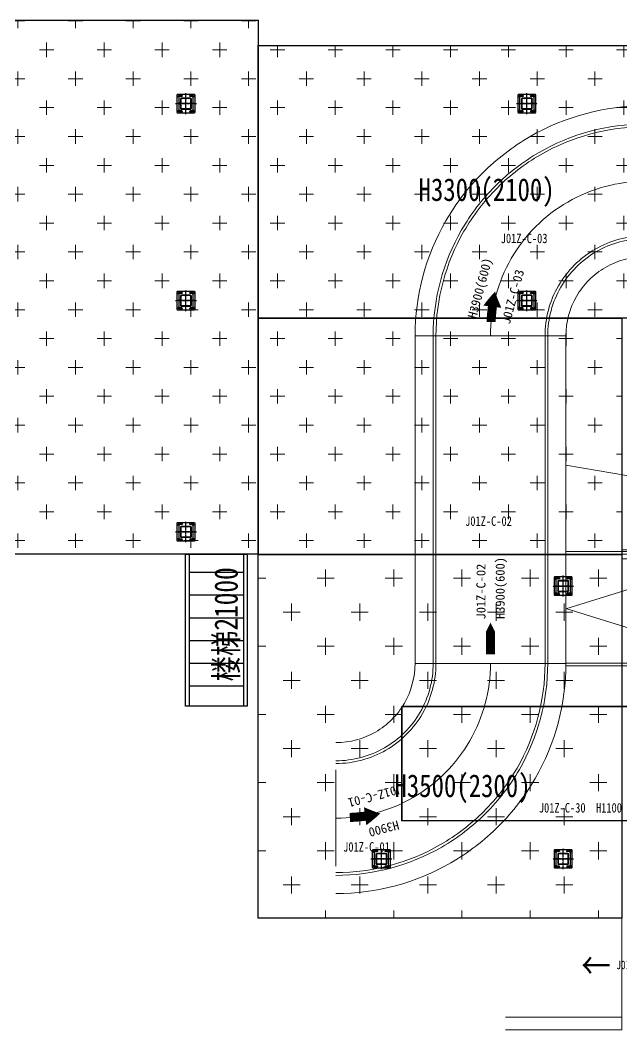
# Model space of a CAD drawing. Header units: millimetres. Extents: x 845401 to 948039, y 511594 to 550263.
# Drawn here: x 890944 to 897563, y 527311 to 538414 of the extents above; entities that cross this region are included whole.
import ezdxf
from ezdxf.enums import TextEntityAlignment as Align

# ---------------------------------------------------------------- set-up
doc = ezdxf.new("R2010")
doc.units = ezdxf.units.MM
for name, pattern in [('ACAD_ISO02W100', [15, 12, -3]), ('CENTER', [0]), ('CENTERX2', [4, 2.5, -0.5, 0.5, -0.5])]:
    doc.linetypes.add(name, pattern=pattern)
for name, color, linetype in [('00', 7, 'Continuous'), ('PT', 32, 'Continuous'), ('中心线层', 1, 'CENTERX2'), ('剖面线层', 2, 'Continuous'), ('焊接符号', 2, 'Continuous'), ('虚线', 4, 'ACAD_ISO02W100')]:
    doc.layers.add(name, color=color, linetype=linetype)
for name, color, linetype, lineweight in [('A-剖-0.10mm.......SECT-L01', 255, 'Continuous', 18), ('中心线', 1, 'CENTER', 9), ('物流设备', 7, 'Continuous', 5), ('粗实线', 7, 'Continuous', 30)]:
    doc.layers.add(name, color=color, linetype=linetype, lineweight=lineweight)
doc.styles.add('-宋体', font='', dxfattribs={"width": 0.8})
doc.styles.add('DIMST', font='', dxfattribs={"width": 0.8})
doc.styles.add('TH_GBDIM', font='', dxfattribs={"width": 0.8})
doc.styles.add('仿宋体', font='', dxfattribs={"width": 0.8})
doc.styles.add('宋体', font='simsun.ttc', dxfattribs={"width": 0.8, "height": 700})
doc.styles.get('-宋体').set_extended_font_data('SimSun')
doc.styles.get('DIMST').set_extended_font_data('SimSun')
doc.styles.get('TH_GBDIM').set_extended_font_data('SimSun')
doc.styles.get('仿宋体').set_extended_font_data('NSimSun')
pattern_1 = [(0, (691447.87, 341554.85), (317.5, 317.5), [158.75, -476.25]), (90, (691527.24, 341475.47), (-317.5, 317.5), [158.75, -476.25])]

# ---------------------------------------------------------------- blocks, each defined once
blk = doc.blocks.new('*U100536')
at = {"color": 2}
for points in [[(0, 630), (3603, 630), (3603, 830), (0, 830)], [(0, -630), (3603, -630), (3603, -830), (0, -830)]]:
    blk.add_lwpolyline(points, close=True, dxfattribs=at)
at = {"color": 1}
blk.add_lwpolyline([(0, -630), (3603, -630), (3603, 630), (0, 630)], close=True, dxfattribs=at)
at = {"color": 4}
blk.add_lwpolyline([(0, -600), (3603, -600), (3603, 600), (0, 600)], close=True, dxfattribs=at)
blk.add_lwpolyline([(100, 0, 100, 100, 0), (250, 0, 200, 0, 0), (450, 0, 0, 0, 0)], format="xyseb")
for tag, p in [('设备编号', (485, 55)), ('设备高度', (490, -156))]:
    blk.add_attdef(tag, p, '', height=100)
at = {"flags": 1}
blk.add_attdef('设备类型', (16825, -37), '', height=100, dxfattribs=at)
blk = doc.blocks.new('*U100545')
at = {"color": 1}
blk.add_lwpolyline([(0, -630), (2027, -630), (2027, 630), (0, 630)], close=True, dxfattribs=at)
at = {"color": 4}
blk.add_lwpolyline([(0, -600), (2027, -600), (2027, 600), (0, 600)], close=True, dxfattribs=at)
blk.add_lwpolyline([(100, 0, 100, 100, 0), (250, 0, 200, 0, 0), (450, 0, 0, 0, 0)], format="xyseb")
for tag, p in [('设备编号', (485, 55)), ('设备高度', (490, -156))]:
    blk.add_attdef(tag, p, '', height=100)
at = {"flags": 1}
blk.add_attdef('设备类型', (13587, -37), '', height=100, dxfattribs=at)
blk = doc.blocks.new('*U100500')
at = {"color": 2}
for p, q in [((-1700, 2030), (-1700, 2230)), ((-1700, 1370), (-1700, 1170)), ((-330, 0), (-530, 0)), ((330, 0), (530, 0))]:
    blk.add_line(p, q, dxfattribs=at)
at = {"color": 1}
for p, q in [((-1700, 1370), (-1700, 2030)), ((-330, 0), (330, 0))]:
    blk.add_line(p, q, dxfattribs=at)
blk.add_lwpolyline([(-7, 153, 100, 100, 0.024821), (-21, 321, 200, 0, 0.025007), (-51, 488, 0, 0, 0)], format="xyseb")
at = {"color": 2}
for radius, start, end in [(2530, 60, 90), (2530, 45, 60), (2530, 30, 45), (1700, 60, 90), (1700, 45, 60), (2530, 0, 30), (1700, 30, 45), (870, 60, 90), (1700, 0, 30), (870, 45, 60), (870, 30, 45), (870, 0, 30)]:
    blk.add_arc((-1700, 0), radius, start, end, dxfattribs=at)
at = {"color": 1}
for radius, start, end in [(2330, 60, 90), (2330, 45, 60), (2330, 30, 45), (2330, 0, 30), (1070, 60, 90), (1070, 45, 60), (1070, 30, 45), (1070, 0, 30)]:
    blk.add_arc((-1700, 0), radius, start, end, dxfattribs=at)
at = {"color": 4}
for radius, start, end in [(2300, 60, 90), (2300, 45, 60), (2300, 30, 45), (2300, 0, 30), (1100, 60, 90), (1100, 45, 60), (1100, 30, 45), (1100, 0, 30)]:
    blk.add_arc((-1700, 0), radius, start, end, dxfattribs=at)
for tag, p in [('设备高度', (69, 514)), ('设备编号', (-292, 419))]:
    blk.add_attdef(tag, text='', height=100, rotation=285).set_placement(p, align=Align.CENTER)
at = {"flags": 1}
blk.add_attdef('设备类型', (-273, 82), '', height=100, dxfattribs=at)
blk = doc.blocks.new('C线')
at = {"color": 4}
blk.add_lwpolyline([(977013, 468448), (979813, 468449), (979813, 469706), (977013, 469705)], close=True, dxfattribs=at)
at = {"layer": 'A-剖-0.10mm.......SECT-L01', "color": 2}
for p, q in [((978818, 471410, -4), (978818, 472359, 14)), ((980845, 472010, -4), (978818, 472359, 14)), ((980845, 471409, -4), (978818, 470780, 25)), ((978818, 470781, -4), (980845, 470150, 25)), ((979433, 468449), (979433, 466149)), ((979433, 466289), (978153, 466289)), ((979433, 466149), (978153, 466149))]:
    blk.add_line(p, q, dxfattribs=at)
ref = blk.add_blockref('*U100500', (977988, 473780), dxfattribs=dict(at, xscale=-1))
ref.add_attrib('设备高度', 'H3900(600)', dxfattribs={"layer": '0', "height": 100, "rotation": 75}).set_placement((977919, 474293), align=Align.CENTER)
ref.add_attrib('设备编号', 'J01Z-C-03', dxfattribs={"layer": '0', "height": 100, "rotation": 75}).set_placement((978280, 474198), align=Align.CENTER)
at = {"layer": 'A-剖-0.10mm.......SECT-L01', "color": 2, "rotation": 270}
blk.add_blockref('*U100500', (976288, 468477), dxfattribs=at).add_auto_attribs({'设备高度': 'H3900', '设备编号': 'J01Z-C-01'})
at = {"layer": '物流设备', "color": 0, "rotation": 90.00000000000021}
blk.add_blockref('*U100536', (977988, 470177), dxfattribs=at).add_auto_attribs({'设备高度': 'H3900(600)', '设备编号': 'J01Z-C-02'})
at = {"layer": '物流设备', "color": 0}
ref = blk.add_blockref('*U100545', (980845, 470780, 25), dxfattribs=dict(at, xscale=-1))
ref.add_attrib('设备高度', 'H+3900/4250(+600/950)', (980355, 470624, 25), dxfattribs={"layer": '0', "height": 100})
ref.add_attrib('设备编号', 'J01Z-C-27', (980360, 470835, 25), dxfattribs={"layer": '0', "height": 100})
at = {"layer": 'A-剖-0.10mm.......SECT-L01', "color": 1, "char_height": 105, "attachment_point": 1, "style": '宋体'}
for s, insert, width in [('J01Z-C-03  ', (978101, 474905), 652.69), ('J01Z-C-02  ', (977709, 471796), 652.69), ('J01Z-C-30  H1100', (978520, 468643), 1831.43), ('J01Z-C-01  ', (976367, 468213), 1831.43)]:
    blk.add_mtext(s, dxfattribs=dict(at, insert=insert, width=width))
blk = doc.blocks.new('SW_CENTERMARKSYMBOL_1')
at = {"layer": '中心线层', "color": 0, "linetype": 'CENTERX2', "lineweight": 18}
for p, q in [((-5, 0), (-8, 0)), ((0, 0), (-2.5, 0)), ((0, 5), (0, 8)), ((0, 0), (0, 2.5)), ((0, 0), (0, -2.5)), ((0, 0), (2.5, 0)), ((5, 0), (8, 0)), ((0, -5), (0, -8))]:
    blk.add_line(p, q, dxfattribs=at)
blk = doc.blocks.new('A$C0EA93B13')
at = {"layer": '剖面线层'}
h = blk.add_hatch(dxfattribs=at)
h.set_pattern_fill('STEEL', color=256, scale=4, angle=360)
h.set_pattern_definition([(45, (-777.313, -2370.405), (-8.980256, 8.980256), []), (45, (-777.313, -2364.055), (-8.980256, 8.980256), [])])
h.paths.add_polyline_path([(174, 175), (124, 175), (124, 170), (174, 170, -0.414214), (179, 165), (179, 115), (184, 115), (184, 165, 0.414214)])
h.paths.add_polyline_path([(124, 175), (73, 175, 0.414214), (64, 165), (64, 115), (69, 115), (69, 165, -0.414214), (73, 170), (124, 170)])
h.paths.add_polyline_path([(69, 115), (64, 115), (64, 65, 0.414214), (73, 55), (124, 55), (124, 60), (73, 60, -0.414214), (69, 65)])
h.paths.add_polyline_path([(184, 115), (179, 115), (179, 65, -0.414214), (174, 60), (124, 60), (124, 55), (174, 55, 0.414214), (184, 65)])
at = {"color": 7, "linetype": 'Continuous', "lineweight": 25}
for p, q in [((29, 215), (24, 210)), ((24, 210), (24, 20)), ((219, 215), (29, 215)), ((64, 165), (64, 65)), ((69, 165), (69, 65)), ((174, 175), (73, 175)), ((174, 170), (73, 170)), ((179, 65), (179, 165)), ((184, 65), (184, 165)), ((224, 210), (219, 215)), ((224, 20), (224, 210)), ((24, 20), (29, 15)), ((29, 15), (219, 15)), ((73, 60), (174, 60)), ((73, 55), (174, 55)), ((219, 15), (224, 20))]:
    blk.add_line(p, q, dxfattribs=at)
for centre in [(44, 195), (204, 195), (44, 35), (204, 35)]:
    blk.add_circle(centre, 9.5, dxfattribs=at)
for centre, radius, start, end in [((73, 165), 9.6, 90, 180), ((73, 165), 4.6, 90, 180), ((174, 165), 9.6, 0, 90), ((174, 165), 4.6, 0, 90), ((73, 65), 9.6, 180, 270), ((73, 65), 4.6, 180, 270), ((174, 65), 9.6, 270, 0), ((174, 65), 4.6, 270, 0)]:
    blk.add_arc(centre, radius, start, end, dxfattribs=at)
at = {"layer": '中心线层'}
for p, q in [((124, 230), (124, 0)), ((9, 115), (239, 115))]:
    blk.add_line(p, q, dxfattribs=at)
for p in [(44, 195), (204, 195), (44, 35), (204, 35)]:
    blk.add_blockref('SW_CENTERMARKSYMBOL_1', p, dxfattribs=at)
blk = doc.blocks.new('DSGDG')
at = {"color": 7, "linetype": 'Continuous', "lineweight": 25}
for p, q in [((96, 1999), (116, 1999)), ((96, 1988), (116, 1988))]:
    blk.add_line(p, q, dxfattribs=at)
for centre, start, end in [((96, 1994), 90, 270), ((116, 1994), 270, 90)]:
    blk.add_arc(centre, 5.5, start, end, dxfattribs=at)
at = {"layer": '中心线'}
for p, q in [((106, 2003), (106, 1985)), ((106, 2000), (106, 1988)), ((88, 1994), (123, 1994))]:
    blk.add_line(p, q, dxfattribs=at)
blk = doc.blocks.new('A$C3A1C310D')
at = {"layer": '焊接符号'}
h = blk.add_hatch(color=256, dxfattribs=at)
h.dxf.hatch_style = 1
h.paths.add_polyline_path([(105, 147), (107, 147), (107, 137), (105, 137)])
h.paths.add_polyline_path([(105, 157), (107, 157), (107, 147), (105, 147)])
h = blk.add_hatch(color=256, dxfattribs=at)
h.dxf.hatch_style = 1
h.paths.add_polyline_path([(105, 112), (107, 112), (107, 102), (105, 102)])
h.paths.add_polyline_path([(105, 122), (107, 122), (107, 112), (105, 112)])
h = blk.add_hatch(color=256, dxfattribs=at)
h.dxf.hatch_style = 1
h.paths.add_polyline_path([(132, 174), (132, 172), (142, 172), (142, 174)])
h.paths.add_polyline_path([(122, 174), (122, 172), (132, 172), (132, 174)])
h = blk.add_hatch(color=256, dxfattribs=at)
h.dxf.hatch_style = 1
h.paths.add_polyline_path([(167, 174), (167, 172), (177, 172), (177, 174)])
h.paths.add_polyline_path([(157, 174), (157, 172), (167, 172), (167, 174)])
h = blk.add_hatch(color=256, dxfattribs=at)
h.dxf.hatch_style = 1
h.paths.add_polyline_path([(202, 174), (202, 172), (192, 172), (192, 174)])
h.paths.add_polyline_path([(212, 174), (212, 172), (202, 172), (202, 174)])
h = blk.add_hatch(color=256, dxfattribs=at)
h.dxf.hatch_style = 1
h.paths.add_polyline_path([(229, 147), (227, 147), (227, 137), (229, 137)])
h.paths.add_polyline_path([(229, 157), (227, 157), (227, 147), (229, 147)])
h = blk.add_hatch(color=256, dxfattribs=at)
h.dxf.hatch_style = 1
h.paths.add_polyline_path([(229, 112), (227, 112), (227, 102), (229, 102)])
h.paths.add_polyline_path([(229, 122), (227, 122), (227, 112), (229, 112)])
h = blk.add_hatch(color=256, dxfattribs=at)
h.dxf.hatch_style = 1
h.paths.add_polyline_path([(105, 77), (107, 77), (107, 87), (105, 87)])
h.paths.add_polyline_path([(105, 67), (107, 67), (107, 77), (105, 77)])
h = blk.add_hatch(color=256, dxfattribs=at)
h.dxf.hatch_style = 1
h.paths.add_polyline_path([(132, 50), (132, 52), (142, 52), (142, 50)])
h.paths.add_polyline_path([(122, 50), (122, 52), (132, 52), (132, 50)])
h = blk.add_hatch(color=256, dxfattribs=at)
h.dxf.hatch_style = 1
h.paths.add_polyline_path([(167, 50), (167, 52), (177, 52), (177, 50)])
h.paths.add_polyline_path([(157, 50), (157, 52), (167, 52), (167, 50)])
h = blk.add_hatch(color=256, dxfattribs=at)
h.dxf.hatch_style = 1
h.paths.add_polyline_path([(202, 50), (202, 52), (192, 52), (192, 50)])
h.paths.add_polyline_path([(212, 50), (212, 52), (202, 52), (202, 50)])
h = blk.add_hatch(color=256, dxfattribs=at)
h.dxf.hatch_style = 1
h.paths.add_polyline_path([(229, 77), (227, 77), (227, 87), (229, 87)])
h.paths.add_polyline_path([(229, 67), (227, 67), (227, 77), (229, 77)])
at = {"color": 7, "linetype": 'Continuous', "lineweight": 25}
for p, q in [((72, 192), (67, 187)), ((67, 187), (67, 37)), ((262, 192), (72, 192)), ((267, 187), (262, 192)), ((267, 37), (267, 187)), ((67, 37), (72, 32)), ((72, 32), (262, 32)), ((262, 32), (267, 37))]:
    blk.add_line(p, q, dxfattribs=at)
at = {"layer": '中心线层'}
for p, q in [((57, 112), (277, 112)), ((167, 9), (167, 214))]:
    blk.add_line(p, q, dxfattribs=at)
at = {"layer": '虚线'}
for p, q in [((107, 162), (107, 62)), ((112, 162), (112, 62)), ((217, 172), (116, 172)), ((217, 167), (116, 167)), ((222, 62), (222, 162)), ((227, 62), (227, 162)), ((116, 57), (217, 57)), ((116, 52), (217, 52))]:
    blk.add_line(p, q, dxfattribs=at)
for centre, radius, start, end in [((116, 162), 9.6, 90, 180), ((116, 162), 4.6, 90, 180), ((217, 162), 9.6, 0, 90), ((217, 162), 4.6, 0, 90), ((116, 62), 9.6, 180, 270), ((116, 62), 4.6, 180, 270), ((217, 62), 9.6, 270, 0), ((217, 62), 4.6, 270, 0)]:
    blk.add_arc(centre, radius, start, end, dxfattribs=at)
at = {"rotation": 89.99999999999999}
for p in [(2075, 61), (2075, -49)]:
    blk.add_blockref('DSGDG', p, dxfattribs=at)
at = {"xscale": -1, "rotation": 270}
for p in [(-1742, 61), (-1742, -49)]:
    blk.add_blockref('DSGDG', p, dxfattribs=at)
blk = doc.blocks.new('G$C8DB13656')
at = {"color": 0, "linetype": 'ByBlock', "lineweight": -2}
for name, p in [('A$C0EA93B13', (-9, 0)), ('A$C3A1C310D', (-52, 3))]:
    blk.add_blockref(name, p, dxfattribs=at)
blk = doc.blocks.new('G$C92EDEFAC')
at = {"color": 7, "xscale": -1, "rotation": 90}
blk.add_blockref('G$C8DB13656', (230, 230), dxfattribs=at)
blk = doc.blocks.new('立腿底板')
at = {"color": 2, "xscale": -1, "rotation": 180}
blk.add_blockref('G$C92EDEFAC', (-115, 115), dxfattribs=at)
blk = doc.blocks.new('*U100952')
for p, q in [((1674, 360), (0, 360)), ((224, 360), (224, -240)), ((474, 360), (474, -240)), ((724, 360), (724, -240)), ((974, 360), (974, -240)), ((1224, 360), (1224, -240)), ((1474, 360), (1474, -240)), ((1674, -240), (0, -240))]:
    blk.add_line(p, q)
blk.add_lwpolyline([(0, 400), (1674, 400), (1674, -280), (0, -280)], close=True)
blk = doc.blocks.new('BC线平台')
at = {"layer": 'A-剖-0.10mm.......SECT-L01'}
h = blk.add_hatch(dxfattribs=at)
h.set_pattern_fill('CROSS', color=2, scale=50)
h.set_pattern_definition(pattern_1)
h.paths.add_polyline_path([(769375, 370372), (772874, 370372), (772874, 364502), (769375, 364502)])
h = blk.add_hatch(dxfattribs=at)
h.set_pattern_fill('CROSS', color=2, scale=50)
h.set_pattern_definition(pattern_1)
h.paths.add_polyline_path([(772874, 370095), (786170, 370095), (786170, 367097), (772874, 367097)])
h = blk.add_hatch(dxfattribs=at)
h.set_pattern_fill('CROSS', color=2, scale=50)
h.set_pattern_definition(pattern_1)
h.paths.add_polyline_path([(772874, 367096), (776874, 367096), (776874, 364497), (772874, 364497)])
h = blk.add_hatch(dxfattribs=at)
h.set_pattern_fill('CROSS', color=6, scale=1500, style=0)
h.set_pattern_definition([(0, (-3851414.45, -501596.6), (375, 375), [187.5, -562.5]), (90, (-3851320.7, -501690.34), (-375, 375), [187.5, -562.5])])
h.paths.add_polyline_path([(776874, 360497), (776874, 364497), (772874, 364497), (772874, 360497)])
at = {"layer": 'A-剖-0.10mm.......SECT-L01', "color": 2, "elevation": 1}
blk.add_lwpolyline([(776874, 364450), (808174, 364450), (808174, 364550), (776874, 364550)], close=True, dxfattribs=at)
at = {"layer": 'A-剖-0.10mm.......SECT-L01', "color": 6, "elevation": -12}
blk.add_lwpolyline([(776874, 360497), (776874, 364497), (772874, 364497), (772874, 360497)], close=True, dxfattribs=at)
at = {"layer": '粗实线', "elevation": 1}
for points in [[(769375, 370372), (772874, 370372), (772874, 364502), (769375, 364502)], [(772874, 370095), (786170, 370095), (786170, 367097), (772874, 367097)], [(772874, 367096), (776874, 367096), (776874, 364497), (772874, 364497)], [(772874, 364497), (776874, 364497), (776874, 360497), (772874, 360497)]]:
    blk.add_lwpolyline(points, close=True, dxfattribs=at)
for p in [(772080, 369455, 1), (775830, 369455, 1), (772080, 367289, 1), (775830, 367289, 1), (772080, 364746, 1), (776230, 364150, 1), (774230, 361150, 1), (776230, 361150, 1)]:
    blk.add_blockref('立腿底板', p)
at = {"layer": 'PT', "rotation": 90.00049774119788}
blk.add_blockref('*U100952', (772474, 362828, 14), dxfattribs=at)
at = {"layer": '00', "color": 4, "char_height": 250, "attachment_point": 1, "style": 'DIMST'}
for s, insert, width in [('H3300(2100)', (774639, 368635, 1), 2434.87), ('H3500(2300)', (774374, 362079, 1), 1934.87)]:
    blk.add_mtext(s, dxfattribs=dict(at, insert=insert, width=width))
at = {"layer": 'A-剖-0.10mm.......SECT-L01', "color": 3, "insert": (772535, 363729, 14), "char_height": 256, "attachment_point": 5, "rotation": 90, "style": '-宋体'}
blk.add_mtext('楼梯21000', dxfattribs=at)

msp = doc.modelspace()

# ---------------------------------------------------------------- linework, layer by layer
at = {"layer": '00'}
msp.add_lwpolyline([(895144, 530867), (897943, 530867), (897943, 529610), (895144, 529610)], close=True, dxfattribs=at)

# ---------------------------------------------------------------- block references
for name, p in [('BC线平台', (120688, 168041, -1)), ('C线', (-81870, 61162))]:
    msp.add_blockref(name, p, dxfattribs=at)

# ---------------------------------------------------------------- texts
at = {"color": 3, "insert": (897279, 528026, 4121), "char_height": 300, "attachment_point": 5, "rotation": 180, "style": 'TH_GBDIM'}
msp.add_mtext('\\A1;{\\C1;→}', dxfattribs=at)
at = {"color": 7, "insert": (897732, 528024, 2749), "char_height": 93.75, "width": 469.45, "attachment_point": 5, "style": '仿宋体'}
msp.add_mtext('{\\C2;J01Z-C-35}', dxfattribs=at)

doc.saveas('drawing.dxf')
